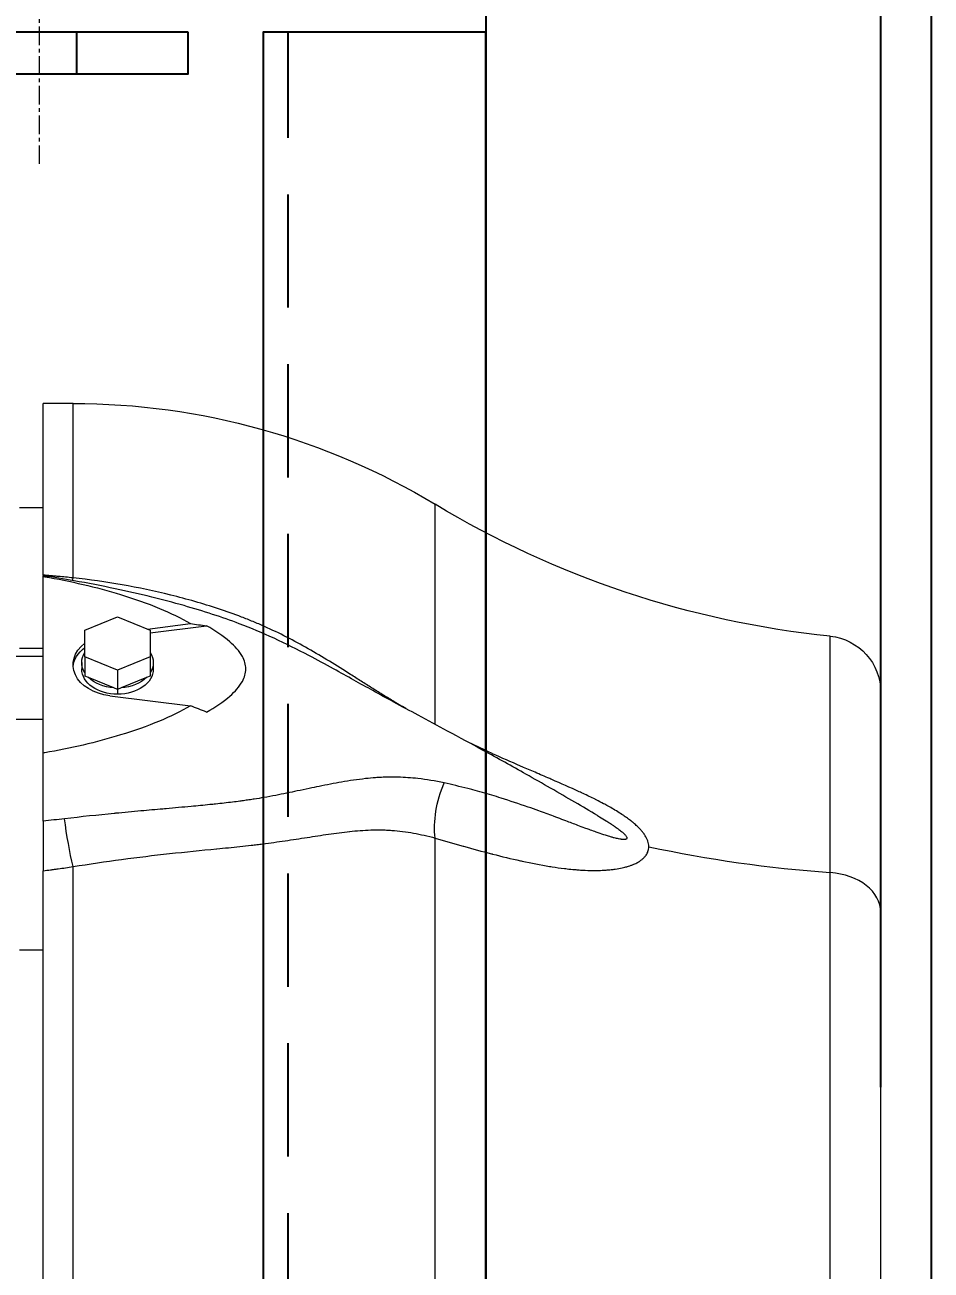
# Model space of a CAD drawing. Header units: millimetres. Extents: x -2122 to 22797, y 3569 to 89276.
# Drawn here: x 22171.1 to 22476.3, y 9261.5 to 9680.7 of the extents above; entities that cross this region are included whole.
import ezdxf

# ---------------------------------------------------------------- set-up
doc = ezdxf.new("R2010")
doc.units = ezdxf.units.MM
doc.header["$LTSCALE"] = 20
doc.linetypes.add('CENTER', pattern=[2, 1.25, -0.25, 0.25, -0.25])
doc.linetypes.add('HIDDEN', pattern=[9.525, 6.35, -3.175])
for name, color, linetype in [('IA-DIM', 7, 'Continuous'), ('IA-EJES', 4, 'CENTER'), ('IA-ESTRUCTURAS', 2, 'Continuous'), ('IA-SEGM', 1, 'HIDDEN')]:
    doc.layers.add(name, color=color, linetype=linetype)
doc.layers.add('IA-TRAZ', color=8, linetype='Continuous', lineweight=5)
doc.styles.add('ING-AMB', font='romans.shx', dxfattribs={"width": 0.75, "oblique": 15})
doc.dimstyles.new('ING-AMB 20', dxfattribs={"dimscale": 20, "dimtxt": 3, "dimasz": 2.5, "dimexe": 1, "dimexo": 1, "dimgap": 1, "dimtad": 1, "dimdec": 0, "dimzin": 0, "dimdsep": 46, "dimtxsty": 'ING-AMB', "dimcen": 0.1, "dimclrd": 7, "dimclre": 7, "dimclrt": 2, "dimadec": 0, "dimazin": 0, "dimtfac": 1, "dimtdec": 0, "dimtmove": 0, "dimatfit": 0, "dimfxl": 1.25, "dimtolj": 1, "dimtzin": 0, "dimarcsym": 1})

# ---------------------------------------------------------------- blocks, each defined once
blk = doc.blocks.new('A$C9f9da7af')
at = {"color": 0, "linetype": 'Continuous', "lineweight": 0}
for p, q in [((-2523.34, -1916.21), (-2091.9, -1916.21)), ((-2091.9, -1916.21), (-2017.87, -1916.21)), ((-2542.25, -1933.29), (-2078.53, -1933.29)), ((-2078.53, -1933.29), (-1998.97, -1933.29)), ((-2474.29, -2066.31), (-2066.93, -2066.31)), ((-2028.64, -2066.31), (-1954.56, -2066.31)), ((-1997.85, -2162.27), (-1995.49, -2143.28)), ((-2019.03, -2175.88), (-2022.42, -2148.66)), ((-1996.56, -2163.23), (-1994.74, -2148.66)), ((-2012.37, -2162.27), (-2012.87, -2163.51)), ((-2005.93, -2162.27), (-2012.37, -2162.27)), ((-2005.93, -2162.27), (-2010.42, -2173.27)), ((-2007.87, -2161.22), (-2010, -2161.22)), ((-1996.95, -2162.27), (-2005.93, -2162.27)), ((-1992.46, -2173.27), (-1996.95, -2162.27)), ((-2012.87, -2163.51), (-2016.35, -2172.03)), ((-2016.86, -2173.27), (-2018.52, -2173.27)), ((-2016.35, -2172.03), (-2016.86, -2173.27)), ((-2016.86, -2173.27), (-2016.35, -2174.51)), ((-2010.42, -2173.27), (-2016.86, -2173.27)), ((-2016.35, -2174.51), (-2012.87, -2183.03)), ((-2010.42, -2173.27), (-2005.93, -2184.27)), ((-1996.95, -2184.27), (-1992.46, -2173.27)), ((-2012.87, -2183.03), (-2012.37, -2184.27)), ((-2005.93, -2184.27), (-2012.37, -2184.27)), ((-2007.87, -2185.32), (-2010, -2185.32)), ((-2005.93, -2184.27), (-1996.95, -2184.27)), ((-2464.66, -2188.27), (-2076.55, -2188.27)), ((-1979.33, -2188.27), (-1920.61, -2188.27)), ((-1920.61, -2188.27), (-1920.61, -2198.27)), ((-2463.29, -2198.27), (-2077.93, -2198.27)), ((-2104.52, -2206.27), (-2104.52, -2198.27)), ((-2038.32, -2198.27), (-1978.84, -2198.27)), ((-2026.88, -2248.27), (-2026.88, -2198.27)), ((-2005.66, -2248.27), (-2005.66, -2198.27)), ((-2002.95, -2206.27), (-2002.95, -2198.27)), ((-1978.42, -2198.27), (-1920.61, -2198.27)), ((-1955.61, -2206.33), (-1955.61, -2198.27))]:
    blk.add_line(p, q, dxfattribs=at)
for centre, radius, start, end in [((-2017.87, -1935.21), 19, 5.8027, 90), ((-1680.61, -1900.94), 320, 185.8027, 211.1169), ((-2156.61, -2188.27), 236, 0, 31.1169)]:
    blk.add_arc(centre, radius, start, end, dxfattribs=at)
at = {"color": 0, "linetype": 'Continuous', "lineweight": 0, "extrusion": (0, 0, -1)}
for centre, major_axis, start_param, end_param in [((-2091.9, -1935.21), (0, 19), 0, 1.46952), ((-1853.41, -1900.94), (0, 320), -1.867014, -1.672073)]:
    blk.add_ellipse(centre, major_axis=major_axis, ratio=0.707107, start_param=start_param, end_param=end_param, dxfattribs=at)
at = {"color": 0, "linetype": 'Continuous', "lineweight": 0}
for centre, major_axis, ratio, start_param, end_param in [((-2055.89, -2055.97), (19.26, 5.37), 0.470975, -2.30544, -1.303189), ((-2010, -2173.27), (0, 12.05), 0.707107, 0, 1.570796), ((-2007.87, -2173.27), (0, 12.05), 0.707107, -0.420554, 0.420554), ((-2007.87, -2173.27), (0, -12.05), 0.707107, -2.514949, -1.673842), ((-2010, -2173.27), (0, -12.05), 0.707107, -1.570796, 0), ((-2007.87, -2173.27), (0, -12.05), 0.707107, -1.467751, -0.626644), ((-2008.58, -2173.27), (0, -15), 0.707107, -1.396263, 0.747584), ((-2007.87, -2173.27), (0, -12.05), 0.707107, -0.420554, 0.420554), ((-2010, -2173.27), (0, -15), 0.707107, 0.066716, 0.747584), ((-2065.46, -2188.27), (19.75, -3.18), 0.10518, -2.150071, -1.29658), ((-1962.69, -2188.27), (-19.89, -2.13), 0.157874, -0.596185, -0.510997)]:
    blk.add_ellipse(centre, major_axis=major_axis, ratio=ratio, start_param=start_param, end_param=end_param, dxfattribs=at)
for points, knots in [([(-2066.93, -2066.31), (-2067.83, -2063.21), (-2068.73, -2060.07), (-2069.62, -2056.91), (-2069.64, -2056.85), (-2069.66, -2056.78), (-2069.68, -2056.72), (-2070.55, -2053.62), (-2071.4, -2050.49), (-2072.22, -2047.34), (-2072.25, -2047.2), (-2072.29, -2047.07), (-2072.32, -2046.94), (-2073.12, -2043.85), (-2073.87, -2040.74), (-2074.57, -2037.6), (-2074.61, -2037.4), (-2074.66, -2037.2), (-2074.7, -2037), (-2075.37, -2033.93), (-2075.97, -2030.84), (-2076.47, -2027.74), (-2076.52, -2027.47), (-2076.56, -2027.21), (-2076.6, -2026.94), (-2076.81, -2025.55), (-2077.01, -2024.16), (-2077.17, -2022.77), (-2077.21, -2022.48), (-2077.25, -2022.18), (-2077.28, -2021.88), (-2077.37, -2021.03), (-2077.46, -2020.19), (-2077.53, -2019.35), (-2077.58, -2018.83), (-2077.62, -2018.31), (-2077.65, -2017.79), (-2077.67, -2017.47), (-2077.69, -2017.14), (-2077.71, -2016.82), (-2077.79, -2015.49), (-2077.83, -2014.16), (-2077.84, -2012.85), (-2077.84, -2012.51), (-2077.84, -2012.17), (-2077.83, -2011.83), (-2077.82, -2011.01), (-2077.79, -2010.2), (-2077.75, -2009.39), (-2077.72, -2008.92), (-2077.69, -2008.46), (-2077.65, -2008), (-2077.62, -2007.66), (-2077.58, -2007.32), (-2077.55, -2006.98), (-2077.5, -2006.53), (-2077.44, -2006.08), (-2077.37, -2005.63), (-2077.26, -2004.85), (-2077.12, -2004.09), (-2076.96, -2003.34), (-2076.89, -2003.04), (-2076.82, -2002.73), (-2076.75, -2002.43), (-2076.63, -2002), (-2076.51, -2001.57), (-2076.38, -2001.15), (-2076.29, -2000.88), (-2076.2, -2000.6), (-2076.1, -2000.34), (-2076.08, -2000.26), (-2076.05, -2000.18), (-2076.02, -2000.1), (-2075.89, -1999.76), (-2075.75, -1999.42), (-2075.6, -1999.09), (-2075.49, -1998.86), (-2075.38, -1998.63), (-2075.27, -1998.41), (-2075.05, -1998.01), (-2074.83, -1997.62), (-2074.58, -1997.25), (-2074.46, -1997.08), (-2074.34, -1996.92), (-2074.22, -1996.76), (-2074.14, -1996.65), (-2074.05, -1996.55), (-2073.97, -1996.45), (-2073.85, -1996.31), (-2073.73, -1996.18), (-2073.61, -1996.05), (-2073.5, -1995.94), (-2073.39, -1995.84), (-2073.28, -1995.74), (-2073.17, -1995.64), (-2073.05, -1995.54), (-2072.94, -1995.45), (-2072.55, -1995.15), (-2072.14, -1994.9), (-2071.69, -1994.72), (-2071.61, -1994.68), (-2071.52, -1994.65), (-2071.44, -1994.62), (-2071.23, -1994.55), (-2071.01, -1994.49), (-2070.79, -1994.44), (-2070.73, -1994.43), (-2070.67, -1994.42), (-2070.61, -1994.41), (-2070.36, -1994.37), (-2070.1, -1994.35), (-2069.83, -1994.35)], [0, 0, 0, 0, 0.01089768, 0.01089768, 0.01089768, 0.01111983, 0.01111983, 0.01111983, 0.02179535, 0.02179535, 0.02179535, 0.02224337, 0.02224337, 0.02224337, 0.03269303, 0.03269303, 0.03269303, 0.03336452, 0.03336452, 0.03336452, 0.04359071, 0.04359071, 0.04359071, 0.04447425, 0.04447425, 0.04447425, 0.04903955, 0.04903955, 0.04903955, 0.05002082, 0.05002082, 0.05002082, 0.05279091, 0.05279091, 0.05279091, 0.05448839, 0.05448839, 0.05448839, 0.05555782, 0.05555782, 0.05555782, 0.05993722, 0.05993722, 0.05993722, 0.06107016, 0.06107016, 0.06107016, 0.06381352, 0.06381352, 0.06381352, 0.06538606, 0.06538606, 0.06538606, 0.06654479, 0.06654479, 0.06654479, 0.06811048, 0.06811048, 0.06811048, 0.0708349, 0.0708349, 0.0708349, 0.07194897, 0.07194897, 0.07194897, 0.07355932, 0.07355932, 0.07355932, 0.07461226, 0.07461226, 0.07461226, 0.07492153, 0.07492153, 0.07492153, 0.07628374, 0.07628374, 0.07628374, 0.07724078, 0.07724078, 0.07724078, 0.07900816, 0.07900816, 0.07900816, 0.07982547, 0.07982547, 0.07982547, 0.08037037, 0.08037037, 0.08037037, 0.08109819, 0.08109819, 0.08109819, 0.08173258, 0.08173258, 0.08173258, 0.08235815, 0.08235815, 0.08235815, 0.084457, 0.084457, 0.084457, 0.08484393, 0.08484393, 0.08484393, 0.08581921, 0.08581921, 0.08581921, 0.08607017, 0.08607017, 0.08607017, 0.08718142, 0.08718142, 0.08718142, 0.08718142]), ([(-2069.83, -1994.35), (-2069.81, -1994.35), (-2069.78, -1994.35), (-2069.76, -1994.35), (-2069.47, -1994.35), (-2069.17, -1994.38), (-2068.87, -1994.44), (-2068.86, -1994.44), (-2068.85, -1994.44), (-2068.84, -1994.44), (-2068.55, -1994.5), (-2068.25, -1994.58), (-2067.96, -1994.67), (-2067.91, -1994.69), (-2067.87, -1994.71), (-2067.82, -1994.72), (-2067.25, -1994.93), (-2066.69, -1995.21), (-2066.14, -1995.55), (-2066.04, -1995.62), (-2065.93, -1995.68), (-2065.83, -1995.75), (-2065.63, -1995.89), (-2065.43, -1996.03), (-2065.23, -1996.18), (-2065.11, -1996.27), (-2064.98, -1996.37), (-2064.86, -1996.47), (-2064.69, -1996.61), (-2064.52, -1996.75), (-2064.35, -1996.9), (-2064.21, -1997.02), (-2064.07, -1997.15), (-2063.93, -1997.27), (-2063.49, -1997.68), (-2063.07, -1998.12), (-2062.65, -1998.57), (-2062.49, -1998.75), (-2062.33, -1998.93), (-2062.17, -1999.11), (-2061.88, -1999.44), (-2061.6, -1999.78), (-2061.33, -2000.13), (-2061.23, -2000.26), (-2061.12, -2000.38), (-2061.02, -2000.51), (-2060.85, -2000.73), (-2060.69, -2000.96), (-2060.52, -2001.18), (-2060.17, -2001.65), (-2059.83, -2002.13), (-2059.5, -2002.62), (-2059.33, -2002.87), (-2059.16, -2003.13), (-2058.99, -2003.38), (-2058.18, -2004.61), (-2057.41, -2005.88), (-2056.67, -2007.19), (-2056.51, -2007.47), (-2056.35, -2007.76), (-2056.19, -2008.04), (-2055.9, -2008.56), (-2055.62, -2009.08), (-2055.35, -2009.59), (-2054.92, -2010.4), (-2054.5, -2011.22), (-2054.09, -2012.03), (-2053.94, -2012.32), (-2053.8, -2012.61), (-2053.65, -2012.89), (-2052.98, -2014.25), (-2052.33, -2015.61), (-2051.7, -2016.97), (-2051.57, -2017.25), (-2051.44, -2017.52), (-2051.31, -2017.8), (-2049.9, -2020.85), (-2048.56, -2023.92), (-2047.23, -2026.99), (-2047.13, -2027.22), (-2047.03, -2027.46), (-2046.92, -2027.7), (-2046.21, -2029.35), (-2045.5, -2031), (-2044.79, -2032.65), (-2044.16, -2034.12), (-2043.53, -2035.58), (-2042.9, -2037.04), (-2042.83, -2037.22), (-2042.75, -2037.4), (-2042.67, -2037.58), (-2041.31, -2040.73), (-2039.93, -2043.87), (-2038.52, -2046.98), (-2038.46, -2047.09), (-2038.41, -2047.21), (-2038.36, -2047.33), (-2037.2, -2049.87), (-2036.01, -2052.4), (-2034.79, -2054.92)], [0.08718142, 0.08718142, 0.08718142, 0.08718142, 0.08728936, 0.08728936, 0.08728936, 0.0885022, 0.0885022, 0.0885022, 0.08854613, 0.08854613, 0.08854613, 0.08972497, 0.08972497, 0.08972497, 0.08991084, 0.08991084, 0.08991084, 0.092213, 0.092213, 0.092213, 0.09264025, 0.09264025, 0.09264025, 0.09347438, 0.09347438, 0.09347438, 0.09400496, 0.09400496, 0.09400496, 0.09474869, 0.09474869, 0.09474869, 0.09536967, 0.09536967, 0.09536967, 0.09733662, 0.09733662, 0.09733662, 0.09809909, 0.09809909, 0.09809909, 0.0994638, 0.0994638, 0.0994638, 0.09996802, 0.09996802, 0.09996802, 0.10082851, 0.10082851, 0.10082851, 0.10263332, 0.10263332, 0.10263332, 0.10355793, 0.10355793, 0.10355793, 0.1080397, 0.1080397, 0.1080397, 0.10901677, 0.10901677, 0.10901677, 0.11076993, 0.11076993, 0.11076993, 0.11351129, 0.11351129, 0.11351129, 0.11447561, 0.11447561, 0.11447561, 0.11901256, 0.11901256, 0.11901256, 0.11993445, 0.11993445, 0.11993445, 0.13007202, 0.13007202, 0.13007202, 0.13085212, 0.13085212, 0.13085212, 0.13631096, 0.13631096, 0.13631096, 0.14117543, 0.14117543, 0.14117543, 0.1417698, 0.1417698, 0.1417698, 0.15229089, 0.15229089, 0.15229089, 0.15268748, 0.15268748, 0.15268748, 0.16131701, 0.16131701, 0.16131701, 0.16131701]), ([(-2059.31, -2011.68), (-2059.45, -2011.43), (-2059.6, -2011.18), (-2059.75, -2010.93), (-2060.2, -2010.19), (-2060.64, -2009.46), (-2061.11, -2008.73), (-2061.34, -2008.35), (-2061.58, -2007.97), (-2061.83, -2007.6), (-2061.99, -2007.36), (-2062.14, -2007.11), (-2062.3, -2006.87), (-2062.48, -2006.61), (-2062.66, -2006.35), (-2062.84, -2006.08), (-2063.08, -2005.73), (-2063.33, -2005.39), (-2063.58, -2005.04), (-2063.66, -2004.93), (-2063.74, -2004.82), (-2063.83, -2004.7), (-2063.97, -2004.51), (-2064.11, -2004.33), (-2064.25, -2004.14), (-2064.42, -2003.93), (-2064.58, -2003.72), (-2064.75, -2003.52), (-2064.83, -2003.43), (-2064.9, -2003.34), (-2064.98, -2003.25), (-2065.05, -2003.17), (-2065.12, -2003.09), (-2065.19, -2003.01), (-2065.32, -2002.87), (-2065.46, -2002.72), (-2065.6, -2002.58), (-2065.66, -2002.52), (-2065.72, -2002.46), (-2065.78, -2002.41), (-2065.92, -2002.28), (-2066.07, -2002.15), (-2066.22, -2002.04), (-2066.26, -2002.01), (-2066.29, -2001.99), (-2066.33, -2001.96), (-2066.43, -2001.9), (-2066.54, -2001.84), (-2066.64, -2001.8), (-2066.66, -2001.79), (-2066.67, -2001.78), (-2066.69, -2001.78), (-2066.76, -2001.75), (-2066.83, -2001.74), (-2066.9, -2001.74), (-2066.9, -2001.74), (-2066.91, -2001.74), (-2066.91, -2001.74), (-2066.98, -2001.74), (-2067.04, -2001.75), (-2067.1, -2001.78), (-2067.1, -2001.78), (-2067.1, -2001.78), (-2067.1, -2001.78), (-2067.15, -2001.8), (-2067.2, -2001.84), (-2067.23, -2001.88), (-2067.24, -2001.9), (-2067.25, -2001.91), (-2067.26, -2001.93), (-2067.28, -2001.96), (-2067.3, -2002), (-2067.32, -2002.04), (-2067.36, -2002.15), (-2067.39, -2002.27), (-2067.41, -2002.4), (-2067.41, -2002.44), (-2067.41, -2002.47), (-2067.42, -2002.51), (-2067.42, -2002.61), (-2067.43, -2002.71), (-2067.42, -2002.82), (-2067.42, -2002.85), (-2067.42, -2002.89), (-2067.42, -2002.93), (-2067.41, -2003.09), (-2067.4, -2003.26), (-2067.38, -2003.42), (-2067.37, -2003.51), (-2067.36, -2003.6), (-2067.35, -2003.68), (-2067.31, -2003.98), (-2067.25, -2004.28), (-2067.19, -2004.59), (-2067.1, -2005.04), (-2066.99, -2005.5), (-2066.87, -2005.96), (-2066.83, -2006.11), (-2066.78, -2006.27), (-2066.74, -2006.43), (-2066.65, -2006.77), (-2066.55, -2007.12), (-2066.44, -2007.46), (-2066.36, -2007.74), (-2066.28, -2008.02), (-2066.19, -2008.3), (-2065.93, -2009.12), (-2065.66, -2009.95), (-2065.38, -2010.78), (-2065.23, -2011.21), (-2065.08, -2011.65), (-2064.92, -2012.08), (-2064.87, -2012.24), (-2064.81, -2012.4), (-2064.75, -2012.56), (-2064.53, -2013.18), (-2064.31, -2013.79), (-2064.09, -2014.41), (-2063.91, -2014.9), (-2063.72, -2015.4), (-2063.54, -2015.9), (-2063.25, -2016.68), (-2062.96, -2017.46), (-2062.66, -2018.24), (-2062.42, -2018.91), (-2062.17, -2019.57), (-2061.92, -2020.23), (-2061.66, -2020.91), (-2061.41, -2021.58), (-2061.15, -2022.26), (-2060.98, -2022.71), (-2060.81, -2023.16), (-2060.64, -2023.61), (-2060.29, -2024.54), (-2059.95, -2025.47), (-2059.6, -2026.4), (-2058.98, -2028.06), (-2058.36, -2029.73), (-2057.76, -2031.41), (-2057.33, -2032.62), (-2056.9, -2033.82), (-2056.48, -2035.03), (-2055.43, -2038.04), (-2054.42, -2041.07), (-2053.47, -2044.11), (-2053.14, -2045.16), (-2052.82, -2046.21), (-2052.51, -2047.26), (-2051.88, -2049.36), (-2051.29, -2051.46), (-2050.72, -2053.57), (-2050.57, -2054.14), (-2050.42, -2054.7), (-2050.28, -2055.27), (-2049.58, -2057.95), (-2048.94, -2060.63), (-2048.36, -2063.3)], [0.0604561, 0.0604561, 0.0604561, 0.0604561, 0.06137097, 0.06137097, 0.06137097, 0.06406324, 0.06406324, 0.06406324, 0.0654566, 0.0654566, 0.0654566, 0.06635121, 0.06635121, 0.06635121, 0.06733602, 0.06733602, 0.06733602, 0.06863918, 0.06863918, 0.06863918, 0.06906663, 0.06906663, 0.06906663, 0.06978317, 0.06978317, 0.06978317, 0.07057738, 0.07057738, 0.07057738, 0.07092715, 0.07092715, 0.07092715, 0.07123756, 0.07123756, 0.07123756, 0.07183124, 0.07183124, 0.07183124, 0.07207114, 0.07207114, 0.07207114, 0.07264313, 0.07264313, 0.07264313, 0.0727809, 0.0727809, 0.0727809, 0.07315172, 0.07315172, 0.07315172, 0.07321513, 0.07321513, 0.07321513, 0.07347695, 0.07347695, 0.07347695, 0.07350112, 0.07350112, 0.07350112, 0.07378712, 0.07378712, 0.07378712, 0.07379768, 0.07379768, 0.07379768, 0.07407312, 0.07407312, 0.07407312, 0.07415819, 0.07415819, 0.07415819, 0.07435911, 0.07435911, 0.07435911, 0.07493111, 0.07493111, 0.07493111, 0.07507888, 0.07507888, 0.07507888, 0.0755031, 0.0755031, 0.0755031, 0.07565432, 0.07565432, 0.07565432, 0.07630792, 0.07630792, 0.07630792, 0.07664709, 0.07664709, 0.07664709, 0.07779107, 0.07779107, 0.07779107, 0.07949109, 0.07949109, 0.07949109, 0.08007905, 0.08007905, 0.08007905, 0.08133679, 0.08133679, 0.08133679, 0.08236702, 0.08236702, 0.08236702, 0.08536957, 0.08536957, 0.08536957, 0.08694296, 0.08694296, 0.08694296, 0.08752279, 0.08752279, 0.08752279, 0.0897344, 0.0897344, 0.0897344, 0.09151891, 0.09151891, 0.09151891, 0.09431361, 0.09431361, 0.09431361, 0.09667376, 0.09667376, 0.09667376, 0.09907144, 0.09907144, 0.09907144, 0.1006708, 0.1006708, 0.1006708, 0.10395162, 0.10395162, 0.10395162, 0.10982269, 0.10982269, 0.10982269, 0.11403527, 0.11403527, 0.11403527, 0.12451646, 0.12451646, 0.12451646, 0.12812647, 0.12812647, 0.12812647, 0.13534164, 0.13534164, 0.13534164, 0.13727836, 0.13727836, 0.13727836, 0.14643026, 0.14643026, 0.14643026, 0.14643026]), ([(-2059.31, -2011.68), (-2057.83, -2014.18), (-2056.35, -2016.69), (-2051.73, -2024.63), (-2048.57, -2030.12), (-2042.76, -2040.42), (-2040.1, -2045.21), (-2035.26, -2054.04), (-2033.09, -2058.05), (-2029.14, -2065.38), (-2027.37, -2068.68), (-2024.12, -2074.74), (-2022.64, -2077.49), (-2019.87, -2082.6), (-2018.58, -2084.96), (-2016.11, -2089.43), (-2014.94, -2091.55), (-2012.49, -2095.94), (-2011.23, -2098.22), (-2008.45, -2103.27), (-2006.95, -2106.03), (-2003.47, -2112.68), (-2001.52, -2116.57), (-1997.93, -2124.36), (-1996.29, -2128.27), (-1993.66, -2135.22), (-1992.61, -2138.22), (-1990.58, -2144.43), (-1989.6, -2147.64), (-1987.66, -2154.49), (-1986.7, -2158.12), (-1984.79, -2165.85), (-1983.86, -2169.95), (-1982.02, -2178.66), (-1981.13, -2183.29), (-1979.71, -2191.36), (-1979.14, -2194.81), (-1978.63, -2198.27)], [0, 0, 0, 0, 10.000351, 10.000351, 31.354074, 31.354074, 49.313871, 49.313871, 63.809803, 63.809803, 75.365215, 75.365215, 84.782202, 84.782202, 92.817953, 92.817953, 100.127218, 100.127218, 108.084583, 108.084583, 117.839017, 117.839017, 131.346526, 131.346526, 144.252724, 144.252724, 153.830482, 153.830482, 163.903791, 163.903791, 175.17441, 175.17441, 187.785597, 187.785597, 201.95304, 201.95304, 212.496416, 212.496416, 212.496416, 212.496416]), ([(-2076.55, -2188.27), (-2075.64, -2182.78), (-2074.83, -2177.32), (-2074.1, -2171.9), (-2074.1, -2171.9), (-2074.1, -2171.89), (-2074.1, -2171.89), (-2073.38, -2166.47), (-2072.74, -2161.1), (-2072.16, -2155.76), (-2072.16, -2155.75), (-2072.16, -2155.74), (-2072.16, -2155.73), (-2071.58, -2150.4), (-2071.07, -2145.12), (-2070.56, -2139.89), (-2070.55, -2139.88), (-2070.55, -2139.87), (-2070.55, -2139.85), (-2070.3, -2137.25), (-2070.04, -2134.66), (-2069.76, -2132.09), (-2069.63, -2130.8), (-2069.49, -2129.51), (-2069.34, -2128.23), (-2069.27, -2127.59), (-2069.19, -2126.95), (-2069.12, -2126.32), (-2069.04, -2125.68), (-2068.96, -2125.04), (-2068.88, -2124.41), (-2068.88, -2124.39), (-2068.88, -2124.38), (-2068.88, -2124.37), (-2068.56, -2121.84), (-2068.21, -2119.34), (-2067.85, -2116.86), (-2067.85, -2116.85), (-2067.84, -2116.84), (-2067.84, -2116.83), (-2067.66, -2115.59), (-2067.48, -2114.35), (-2067.29, -2113.13), (-2067.29, -2113.12), (-2067.29, -2113.12), (-2067.28, -2113.11), (-2067.1, -2111.88), (-2066.91, -2110.66), (-2066.72, -2109.45), (-2066.72, -2109.45), (-2066.72, -2109.44), (-2066.72, -2109.44), (-2066.34, -2107), (-2065.97, -2104.6), (-2065.63, -2102.22), (-2065.28, -2099.83), (-2064.97, -2097.46), (-2064.72, -2095.1), (-2064.72, -2095.1), (-2064.72, -2095.09), (-2064.72, -2095.09), (-2064.47, -2092.73), (-2064.28, -2090.38), (-2064.2, -2088.02), (-2064.2, -2088.01), (-2064.2, -2088.01), (-2064.2, -2088), (-2064.16, -2086.82), (-2064.15, -2085.65), (-2064.17, -2084.46), (-2064.17, -2084.46), (-2064.17, -2084.45), (-2064.17, -2084.44), (-2064.18, -2083.85), (-2064.2, -2083.25), (-2064.23, -2082.65), (-2064.25, -2082.06), (-2064.29, -2081.47), (-2064.33, -2080.88), (-2064.33, -2080.87), (-2064.33, -2080.87), (-2064.33, -2080.86), (-2064.51, -2078.46), (-2064.82, -2076.05), (-2065.26, -2073.62), (-2065.69, -2071.19), (-2066.25, -2068.76), (-2066.93, -2066.31)], [0, 0, 0, 0, 0.0165644, 0.0165644, 0.0165644, 0.0165822, 0.0165822, 0.0165822, 0.0331314, 0.0331314, 0.0331314, 0.0331645, 0.0331645, 0.0331645, 0.0497035, 0.0497035, 0.0497035, 0.0497467, 0.0497467, 0.0497467, 0.0579934, 0.0579934, 0.0579934, 0.0621397, 0.0621397, 0.0621397, 0.0642134, 0.0642134, 0.0642134, 0.0662873, 0.0662873, 0.0662873, 0.066329, 0.066329, 0.066329, 0.0745865, 0.0745865, 0.0745865, 0.0746201, 0.0746201, 0.0746201, 0.0787378, 0.0787378, 0.0787378, 0.0787656, 0.0787656, 0.0787656, 0.0828903, 0.0828903, 0.0828903, 0.0829112, 0.0829112, 0.0829112, 0.0911975, 0.0911975, 0.0911975, 0.0994934, 0.0994934, 0.0994934, 0.0995051, 0.0995051, 0.0995051, 0.1077846, 0.1077846, 0.1077846, 0.1078089, 0.1078089, 0.1078089, 0.1119301, 0.1119301, 0.1119301, 0.1119578, 0.1119578, 0.1119578, 0.1140311, 0.1140311, 0.1140311, 0.1160757, 0.1160757, 0.1160757, 0.1161037, 0.1161037, 0.1161037, 0.1243864, 0.1243864, 0.1243864, 0.1326579, 0.1326579, 0.1326579, 0.1326579]), ([(-2048.36, -2063.3), (-2047.71, -2066.26), (-2047.23, -2069.21), (-2046.9, -2072.14), (-2046.65, -2074.36), (-2046.5, -2076.58), (-2046.44, -2078.78), (-2046.42, -2079.53), (-2046.41, -2080.28), (-2046.42, -2081.03), (-2046.42, -2081.55), (-2046.43, -2082.07), (-2046.44, -2082.58), (-2046.44, -2082.8), (-2046.45, -2083.03), (-2046.46, -2083.25), (-2046.48, -2083.99), (-2046.52, -2084.72), (-2046.56, -2085.46), (-2046.58, -2085.76), (-2046.6, -2086.05), (-2046.62, -2086.35), (-2046.7, -2087.48), (-2046.81, -2088.61), (-2046.93, -2089.73), (-2047.08, -2091.1), (-2047.25, -2092.45), (-2047.45, -2093.81), (-2047.64, -2095.14), (-2047.85, -2096.46), (-2048.08, -2097.79), (-2048.52, -2100.31), (-2049.02, -2102.84), (-2049.54, -2105.39), (-2049.77, -2106.49), (-2050, -2107.59), (-2050.23, -2108.7), (-2050.51, -2110.04), (-2050.8, -2111.38), (-2051.08, -2112.74), (-2051.33, -2113.91), (-2051.57, -2115.1), (-2051.81, -2116.28), (-2051.82, -2116.31), (-2051.83, -2116.34), (-2051.83, -2116.37), (-2052.08, -2117.57), (-2052.32, -2118.78), (-2052.55, -2119.99), (-2052.81, -2121.34), (-2053.06, -2122.69), (-2053.29, -2124.06), (-2053.48, -2125.1), (-2053.65, -2126.15), (-2053.82, -2127.21), (-2053.86, -2127.48), (-2053.9, -2127.76), (-2053.95, -2128.03), (-2054, -2128.36), (-2054.04, -2128.68), (-2054.09, -2129.01), (-2054.18, -2129.62), (-2054.27, -2130.22), (-2054.35, -2130.83), (-2054.41, -2131.24), (-2054.47, -2131.65), (-2054.52, -2132.06), (-2054.63, -2132.88), (-2054.73, -2133.71), (-2054.84, -2134.54), (-2055.07, -2136.42), (-2055.28, -2138.32), (-2055.48, -2140.23), (-2055.55, -2140.87), (-2055.62, -2141.51), (-2055.68, -2142.15), (-2055.9, -2144.26), (-2056.1, -2146.39), (-2056.3, -2148.52), (-2056.55, -2151.3), (-2056.8, -2154.1), (-2057.05, -2156.91), (-2057.08, -2157.27), (-2057.11, -2157.62), (-2057.15, -2157.98), (-2057.36, -2160.44), (-2057.58, -2162.91), (-2057.81, -2165.39), (-2058.06, -2168.22), (-2058.33, -2171.08), (-2058.6, -2173.93), (-2058.62, -2174.08), (-2058.63, -2174.22), (-2058.65, -2174.37), (-2059.19, -2179.93), (-2059.77, -2185.52), (-2060.44, -2191.13)], [0, 0, 0, 0, 0.0098946, 0.0098946, 0.0098946, 0.0174159, 0.0174159, 0.0174159, 0.0199904, 0.0199904, 0.0199904, 0.0217699, 0.0217699, 0.0217699, 0.0225385, 0.0225385, 0.0225385, 0.0250846, 0.0250846, 0.0250846, 0.0261238, 0.0261238, 0.0261238, 0.0300542, 0.0300542, 0.0300542, 0.0348318, 0.0348318, 0.0348318, 0.0394953, 0.0394953, 0.0394953, 0.048401, 0.048401, 0.048401, 0.0522477, 0.0522477, 0.0522477, 0.0569113, 0.0569113, 0.0569113, 0.0609556, 0.0609556, 0.0609556, 0.0610538, 0.0610538, 0.0610538, 0.0651355, 0.0651355, 0.0651355, 0.0696636, 0.0696636, 0.0696636, 0.0731154, 0.0731154, 0.0731154, 0.0740175, 0.0740175, 0.0740175, 0.0750784, 0.0750784, 0.0750784, 0.0770484, 0.0770484, 0.0770484, 0.0783715, 0.0783715, 0.0783715, 0.0810248, 0.0810248, 0.0810248, 0.0870795, 0.0870795, 0.0870795, 0.089101, 0.089101, 0.089101, 0.0957874, 0.0957874, 0.0957874, 0.1044954, 0.1044954, 0.1044954, 0.105595, 0.105595, 0.105595, 0.1132033, 0.1132033, 0.1132033, 0.1219113, 0.1219113, 0.1219113, 0.1223538, 0.1223538, 0.1223538, 0.1393271, 0.1393271, 0.1393271, 0.1393271]), ([(-2023.32, -2076.22), (-2022.47, -2077.68), (-2021.61, -2079.14), (-2020.73, -2080.6), (-2020.73, -2080.6), (-2020.73, -2080.6), (-2020.72, -2080.61), (-2020.37, -2081.2), (-2020.01, -2081.79), (-2019.66, -2082.37), (-2019.3, -2082.97), (-2018.93, -2083.56), (-2018.57, -2084.15), (-2018.56, -2084.15), (-2018.56, -2084.16), (-2018.56, -2084.16), (-2017.83, -2085.34), (-2017.09, -2086.52), (-2016.35, -2087.69), (-2015.61, -2088.87), (-2014.86, -2090.05), (-2014.11, -2091.23), (-2013.36, -2092.41), (-2012.61, -2093.59), (-2011.86, -2094.78), (-2010.36, -2097.14), (-2008.88, -2099.5), (-2007.43, -2101.87), (-2007.43, -2101.87), (-2007.42, -2101.88), (-2007.42, -2101.89), (-2005.98, -2104.25), (-2004.57, -2106.63), (-2003.21, -2109.03), (-2003.21, -2109.04), (-2003.2, -2109.05), (-2003.19, -2109.06), (-2001.84, -2111.46), (-2000.53, -2113.87), (-1999.28, -2116.31), (-1999.28, -2116.33), (-1999.27, -2116.35), (-1999.26, -2116.36), (-1998.02, -2118.8), (-1996.83, -2121.27), (-1995.72, -2123.77), (-1995.71, -2123.79), (-1995.7, -2123.81), (-1995.69, -2123.83), (-1995.13, -2125.09), (-1994.58, -2126.35), (-1994.06, -2127.63), (-1993.53, -2128.91), (-1993.02, -2130.19), (-1992.52, -2131.48), (-1991.54, -2134.04), (-1990.62, -2136.63), (-1989.76, -2139.25), (-1989.75, -2139.27), (-1989.74, -2139.29), (-1989.74, -2139.31), (-1988, -2144.56), (-1986.48, -2149.91), (-1985.14, -2155.33), (-1985.14, -2155.35), (-1985.14, -2155.36), (-1985.13, -2155.38), (-1983.79, -2160.81), (-1982.65, -2166.26), (-1981.69, -2171.74), (-1981.69, -2171.75), (-1981.69, -2171.76), (-1981.69, -2171.76), (-1980.72, -2177.25), (-1979.94, -2182.75), (-1979.33, -2188.27)], [0.0115207, 0.0115207, 0.0115207, 0.0115207, 0.0166239, 0.0166239, 0.0166239, 0.0166398, 0.0166398, 0.0166398, 0.0187046, 0.0187046, 0.0187046, 0.0207859, 0.0207859, 0.0207859, 0.0207997, 0.0207997, 0.0207997, 0.0249504, 0.0249504, 0.0249504, 0.0291168, 0.0291168, 0.0291168, 0.0332795, 0.0332795, 0.0332795, 0.0415994, 0.0415994, 0.0415994, 0.0416222, 0.0416222, 0.0416222, 0.0499193, 0.0499193, 0.0499193, 0.0499595, 0.0499595, 0.0499595, 0.0582392, 0.0582392, 0.0582392, 0.0582936, 0.0582936, 0.0582936, 0.066559, 0.066559, 0.066559, 0.0666223, 0.0666223, 0.0666223, 0.0707842, 0.0707842, 0.0707842, 0.0749445, 0.0749445, 0.0749445, 0.0831988, 0.0831988, 0.0831988, 0.0832614, 0.0832614, 0.0832614, 0.0998386, 0.0998386, 0.0998386, 0.0998851, 0.0998851, 0.0998851, 0.1164783, 0.1164783, 0.1164783, 0.1165027, 0.1165027, 0.1165027, 0.1331181, 0.1331181, 0.1331181, 0.1331181]), ([(-2024.51, -2143.28), (-2022.92, -2140.46), (-2021.1, -2137.68), (-2017.63, -2133.71), (-2015.96, -2132.19), (-2012.82, -2130.49), (-2011.43, -2130.08), (-2008.53, -2130.09), (-2007.13, -2130.51), (-2003.99, -2132.22), (-2002.32, -2133.76), (-1998.86, -2137.73), (-1997.06, -2140.48), (-1995.49, -2143.28)], [0.000001, 0.000001, 0.000001, 0.000001, 1.082435, 1.082435, 1.896008, 1.896008, 2.508718, 2.508718, 3.12169, 3.12169, 3.938855, 3.938855, 5.012793, 5.012793, 5.012793, 5.012793]), ([(-2024.51, -2143.28), (-2024.15, -2144.17), (-2023.8, -2145.07), (-2023.11, -2146.86), (-2022.76, -2147.76), (-2022.42, -2148.66)], [0.000001, 0.000001, 0.000001, 0.000001, 0.2909617, 0.2909617, 0.5819383, 0.5819383, 0.5819383, 0.5819383]), ([(-1994.74, -2148.66), (-1994.86, -2147.76), (-1994.98, -2146.86), (-1995.23, -2145.07), (-1995.35, -2144.17), (-1995.49, -2143.28)], [0.000001, 0.000001, 0.000001, 0.000001, 0.2909698, 0.2909698, 0.5819227, 0.5819227, 0.5819227, 0.5819227]), ([(-2022.42, -2148.66), (-2024.32, -2151.89), (-2026.03, -2155.49), (-2029.29, -2163.31), (-2030.84, -2167.75), (-2034.7, -2180.38), (-2036.75, -2189.27), (-2038.26, -2197.91), (-2038.29, -2198.09), (-2038.32, -2198.27)], [0.000001, 0.000001, 0.000001, 0.000001, 1.260361, 1.260361, 2.716248, 2.716248, 5.371588, 5.371588, 5.427589, 5.427589, 5.427589, 5.427589]), ([(-1978.84, -2198.27), (-1978.87, -2198.1), (-1978.9, -2197.93), (-1980.41, -2189.29), (-1982.45, -2180.4), (-1986.31, -2167.76), (-1987.87, -2163.32), (-1991.13, -2155.49), (-1992.84, -2151.9), (-1994.74, -2148.66)], [0, 0, 0, 0, 0.053099, 0.053099, 2.66792, 2.66792, 4.103265, 4.103265, 5.345744, 5.345744, 5.345744, 5.345744]), ([(-2077.93, -2198.27), (-2077.82, -2197.45), (-2077.72, -2196.63), (-2077.61, -2195.81), (-2077.6, -2195.76), (-2077.6, -2195.71), (-2077.59, -2195.65), (-2077.58, -2195.6), (-2077.58, -2195.55), (-2077.57, -2195.5), (-2077.56, -2195.39), (-2077.54, -2195.29), (-2077.53, -2195.18), (-2077.5, -2194.97), (-2077.47, -2194.76), (-2077.45, -2194.55), (-2077.39, -2194.13), (-2077.33, -2193.71), (-2077.28, -2193.29), (-2077.27, -2193.28), (-2077.27, -2193.27), (-2077.27, -2193.26), (-2077.04, -2191.6), (-2076.8, -2189.93), (-2076.55, -2188.27)], [0, 0, 0, 0, 0.00248843, 0.00248843, 0.00248843, 0.00264776, 0.00264776, 0.00264776, 0.00280708, 0.00280708, 0.00280708, 0.00312574, 0.00312574, 0.00312574, 0.00376304, 0.00376304, 0.00376304, 0.00503764, 0.00503764, 0.00503764, 0.00506794, 0.00506794, 0.00506794, 0.01013587, 0.01013587, 0.01013587, 0.01013587]), ([(-1979.33, -2188.27), (-1979.16, -2189.93), (-1979, -2191.6), (-1978.85, -2193.26), (-1978.85, -2193.27), (-1978.85, -2193.28), (-1978.85, -2193.29), (-1978.81, -2193.71), (-1978.77, -2194.13), (-1978.74, -2194.55), (-1978.72, -2194.76), (-1978.7, -2194.97), (-1978.68, -2195.18), (-1978.67, -2195.29), (-1978.66, -2195.39), (-1978.65, -2195.5), (-1978.65, -2195.55), (-1978.64, -2195.6), (-1978.64, -2195.65), (-1978.64, -2195.71), (-1978.63, -2195.76), (-1978.63, -2195.81), (-1978.56, -2196.63), (-1978.49, -2197.45), (-1978.42, -2198.27)], [0, 0, 0, 0, 0.00506794, 0.00506794, 0.00506794, 0.00509823, 0.00509823, 0.00509823, 0.00637283, 0.00637283, 0.00637283, 0.00701014, 0.00701014, 0.00701014, 0.00732879, 0.00732879, 0.00732879, 0.00748812, 0.00748812, 0.00748812, 0.00764744, 0.00764744, 0.00764744, 0.01013587, 0.01013587, 0.01013587, 0.01013587]), ([(-2061.21, -2198.27), (-2061.39, -2198.27), (-2061.56, -2198.27), (-2061.92, -2198.27), (-2062.09, -2198.27), (-2062.63, -2198.27), (-2062.98, -2198.27), (-2064.06, -2198.27), (-2064.79, -2198.27), (-2066.96, -2198.27), (-2068.42, -2198.27), (-2071.29, -2198.27), (-2072.7, -2198.27), (-2075.41, -2198.27), (-2076.71, -2198.27), (-2077.93, -2198.27)], [0, 0, 0, 0, 0.054706, 0.054706, 0.109384, 0.109384, 0.218649, 0.218649, 0.436806, 0.436806, 0.871842, 0.871842, 1.308186, 1.308186, 1.744627, 1.744627, 1.744627, 1.744627]), ([(-2061.21, -2198.27), (-2055.54, -2198.27), (-2049.62, -2198.27), (-2043.63, -2198.27), (-2041.85, -2198.27), (-2040.08, -2198.27), (-2038.32, -2198.27)], [0.1630107, 0.1630107, 0.1630107, 0.1630107, 0.25, 0.25, 0.25, 0.2757716, 0.2757716, 0.2757716, 0.2757716])]:
    blk.add_open_spline(points, degree=3, knots=knots, dxfattribs=at)
for points in [[(-2060.44, -2191.13), (-2060.72, -2193.51), (-2060.97, -2195.89), (-2061.21, -2198.27)], [(-1978.84, -2198.27), (-1978.7, -2198.27), (-1978.63, -2198.27), (-1978.63, -2198.27)], [(-1978.42, -2198.27), (-1978.49, -2198.27), (-1978.56, -2198.27), (-1978.63, -2198.27)]]:
    blk.add_open_spline(points, degree=3, dxfattribs=at)
blk = doc.blocks.new('*D70')
at = {"layer": 'Defpoints', "color": 0, "transparency": 16777216}
for p in [(22459.38, 10023.87), (19311.32, 9341.38), (22459.38, 9303.02)]:
    blk.add_point(p, dxfattribs=at)
at = {"layer": 'IA-DIM', "color": 7, "lineweight": -2, "transparency": 16777216}
for p, q in [((19311.32, 9361.38), (19311.32, 10043.87)), ((22459.38, 9323.02), (22459.38, 10043.87)), ((19361.32, 10023.87), (22409.38, 10023.87))]:
    blk.add_line(p, q, dxfattribs=at)
at = {"layer": 'IA-DIM', "color": 7, "transparency": 16777216}
for points in [[(19361.32, 10032.2), (19361.32, 10015.54), (19311.32, 10023.87)], [(22409.38, 10032.2), (22409.38, 10015.54), (22459.38, 10023.87)]]:
    blk.add_solid(points, dxfattribs=at)
at = {"layer": 'IA-DIM', "color": 2, "transparency": 16777216, "insert": (20885.35, 10073.87), "char_height": 60, "attachment_point": 5, "style": 'ING-AMB'}
blk.add_mtext('\\A1;3148', dxfattribs=at)

msp = doc.modelspace()

# ---------------------------------------------------------------- linework, layer by layer
for points in [[(19281.32, 9903.24), (22476.32, 9903.24), (22476.32, 8503.24), (19281.32, 8503.24)], [(19431.32, 9753.24), (22326.32, 9753.24), (22326.32, 8653.24), (19431.32, 8653.24)]]:
    msp.add_lwpolyline(points, close=True)
at = {"layer": 'IA-EJES', "lineweight": 15, "ltscale": 0.25}
msp.add_line((22176.07, 9633.87, 0), (22176.07, 9701.31, 0), dxfattribs=at)
at = {"layer": 'IA-ESTRUCTURAS', "color": 2, "elevation": 0}
msp.add_lwpolyline([(22226.07, 9678.24), (22126.07, 9678.24), (22126.07, 9664.24), (22226.07, 9664.24)], close=True, dxfattribs=at)
at = {"layer": 'IA-ESTRUCTURAS'}
msp.add_lwpolyline([(22251.32, 8728.24), (22326.32, 8728.24), (22326.32, 9678.24), (22251.32, 9678.24), (22251.32, 8728.24), (22251.32, 8728.24)], dxfattribs=at)
at = {"layer": 'IA-SEGM', "ltscale": 0.3}
for p, q in [((22188.57, 9664.24, 0), (22188.57, 9678.24, 0)), ((22259.82, 8728.24), (22259.82, 9678.24))]:
    msp.add_line(p, q, dxfattribs=at)

# ---------------------------------------------------------------- block references
at = {"layer": 'IA-TRAZ', "xscale": -1, "rotation": 270}
msp.add_blockref('A$C9f9da7af', (24375.59, 11473.85), dxfattribs=at)

# ---------------------------------------------------------------- dimensions: what is measured, and where the dimension line sits
at = {"layer": 'IA-DIM'}
dim = msp.add_linear_dim(base=(22459.38, 10023.87), p1=(19311.32, 9341.38), p2=(22459.38, 9303.02), dimstyle='ING-AMB 20', override={"dimpost": '\\X'}, dxfattribs=at)
dim.commit()
dim.dimension.update_dxf_attribs({"geometry": '*D70', "text_midpoint": (20885.35, 10073.87)})

doc.saveas('drawing.dxf')
